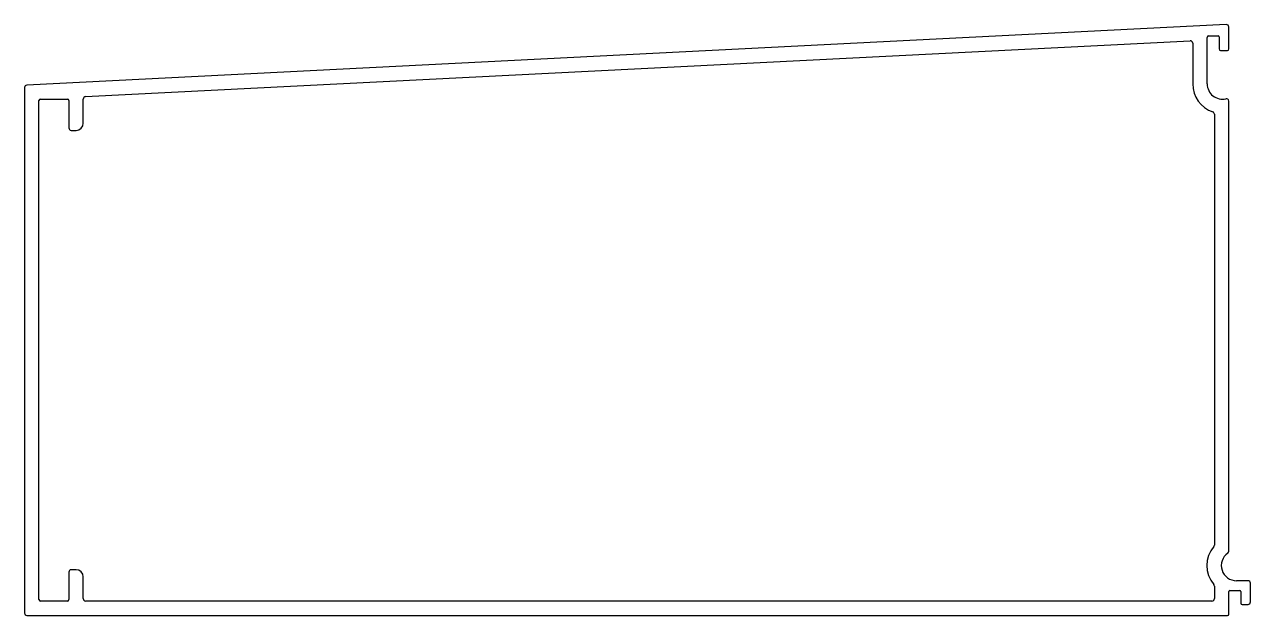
# Model space of a CAD drawing. Extents: x 2547 to 2801, y 1329 to 1451.
import ezdxf

# ---------------------------------------------------------------- set-up
doc = ezdxf.new("R2010")
doc.units = 0
doc.layers.get('0').update_dxf_attribs({"linetype": 'CONTINUOUS'})

msp = doc.modelspace()

# ---------------------------------------------------------------- linework, layer by layer
for p, q in [((2796.47, 1451.17), (2547.47, 1438.59)), ((2796.99, 1446.1), (2796.99, 1450.67)), ((2792.49, 1438.85), (2792.49, 1448.5)), ((2792.79, 1448.8), (2794.79, 1448.8)), ((2794.99, 1448.6), (2794.99, 1446.1)), ((2559.67, 1436.21), (2788.96, 1447.79)), ((2789.49, 1447.29), (2789.49, 1438.85)), ((2795.29, 1445.8), (2796.69, 1445.8)), ((2546.99, 1438.1), (2546.99, 1329.07)), ((2549.99, 1331.87), (2549.99, 1435.42)), ((2550.29, 1435.72), (2555.89, 1435.72)), ((2556.19, 1435.42), (2556.19, 1429.72)), ((2559.19, 1430.72), (2559.19, 1435.71)), ((2796.99, 1341.91), (2796.99, 1435.3)), ((2793.99, 1432.56), (2793.99, 1343.19)), ((2556.69, 1429.22), (2557.69, 1429.22)), ((2556.19, 1337.57), (2556.19, 1331.87)), ((2557.69, 1338.07), (2556.69, 1338.07)), ((2559.19, 1332.07), (2559.19, 1336.57)), ((2793.99, 1334.64), (2793.99, 1332.07)), ((2796.99, 1328.87), (2796.99, 1333.57)), ((2797.19, 1333.77), (2799.28, 1333.77)), ((2800.98, 1335.77), (2798.58, 1335.77)), ((2799.48, 1333.57), (2799.48, 1331.12)), ((2801.48, 1331.37), (2801.48, 1335.27)), ((2555.89, 1331.57), (2550.29, 1331.57)), ((2793.49, 1331.57), (2559.69, 1331.57)), ((2547.49, 1328.57), (2796.69, 1328.57)), ((2799.73, 1330.87), (2800.98, 1330.87))]:
    msp.add_line(p, q)
for centre, radius, start, end in [((2796.49, 1450.67), 0.5, 0, 92.8918), ((2792.79, 1448.5), 0.3, 90, 180), ((2794.79, 1448.6), 0.2, 0, 90), ((2788.99, 1447.29), 0.5, 0, 92.8918), ((2795.29, 1446.1), 0.3, 180, 270), ((2796.69, 1446.1), 0.3, 270, 360), ((2547.49, 1438.1), 0.5, 92.8918, 180), ((2795.64, 1438.85), 6.15, 180, 251.1398), ((2795.64, 1438.85), 3.15, 180, 283.4701), ((2550.29, 1435.42), 0.3, 90, 180), ((2555.89, 1435.42), 0.3, 0, 90), ((2559.69, 1435.71), 0.5, 92.8918, 180), ((2796.49, 1435.3), 0.5, 359.9955, 103.4701), ((2793.49, 1432.56), 0.5, 0.0019, 71.1398), ((2557.69, 1430.72), 1.5, 270, 360), ((2556.69, 1429.72), 0.5, 180, 270), ((2798.58, 1338.92), 6.15, 139.9729, 220.0035), ((2793.49, 1343.19), 0.5, 319.9729, 0.0019), ((2798.58, 1338.92), 3.15, 124.9727, 270), ((2796.49, 1341.91), 0.5, 304.9727, 360), ((2556.69, 1337.57), 0.5, 90, 180), ((2557.69, 1336.57), 1.5, 0, 90), ((2793.49, 1334.64), 0.5, 0, 40.0035), ((2797.19, 1333.57), 0.2, 90, 180), ((2799.28, 1333.57), 0.2, 0, 90), ((2800.98, 1335.27), 0.5, 0, 90.0485), ((2550.29, 1331.87), 0.3, 180, 270), ((2555.89, 1331.87), 0.3, 270, 360), ((2559.69, 1332.07), 0.5, 180, 270), ((2793.49, 1332.07), 0.5, 270, 0), ((2799.73, 1331.12), 0.25, 180, 270), ((2800.98, 1331.37), 0.5, 270, 360), ((2547.49, 1329.07), 0.5, 180, 270), ((2796.69, 1328.87), 0.3, 270, 0)]:
    msp.add_arc(centre, radius, start, end)

doc.saveas('drawing.dxf')
